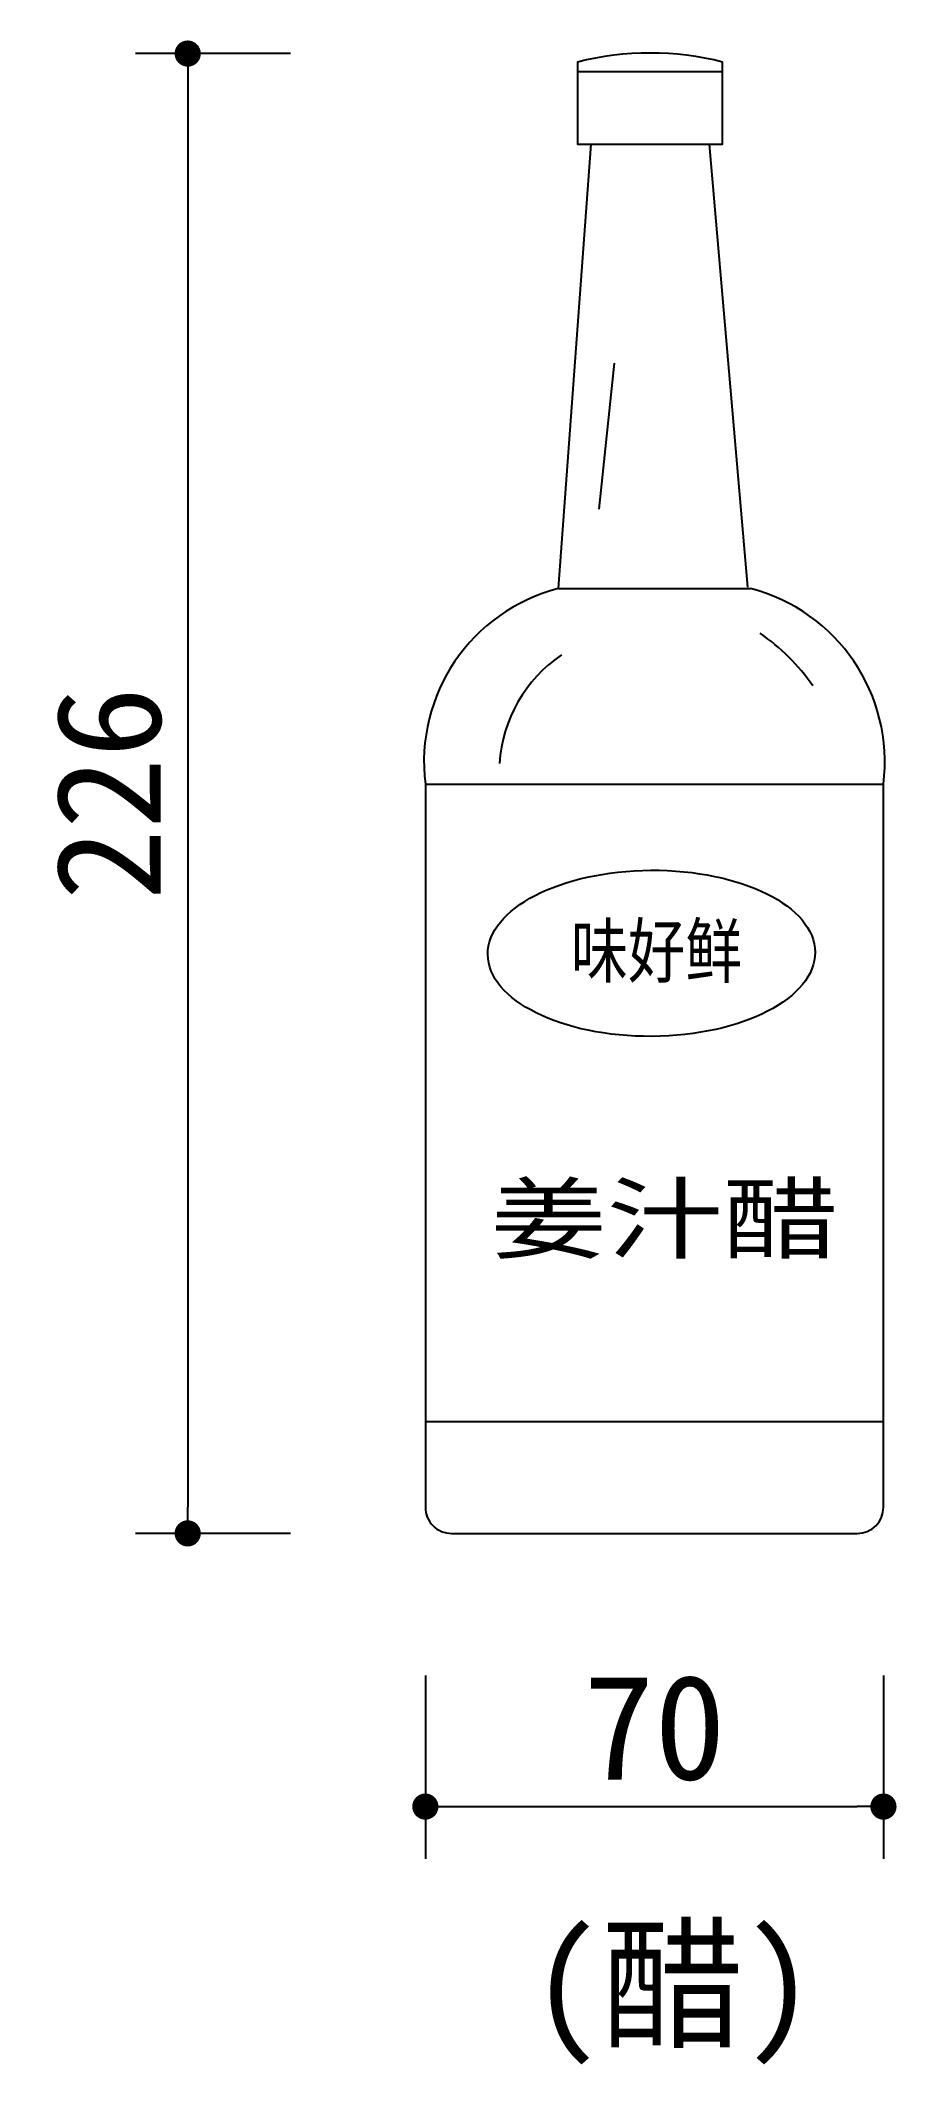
# Model space of a CAD drawing. Extents: x 1335 to 1466, y 1060 to 1369.
import ezdxf
from ezdxf.enums import TextEntityAlignment as Align

# ---------------------------------------------------------------- set-up
doc = ezdxf.new("R2010")
doc.units = 0
doc.header["$MEASUREMENT"] = 0
doc.layers.get('0').update_dxf_attribs({"linetype": 'CONTINUOUS'})
doc.layers.get('DEFPOINTS').update_dxf_attribs({"linetype": 'CONTINUOUS'})
for name, color, linetype in [('3', 3, 'CONTINUOUS'), ('7', 7, 'CONTINUOUS'), ('DIM', 3, 'CONTINUOUS'), ('TEXT', 3, 'CONTINUOUS')]:
    doc.layers.add(name, color=color, linetype=linetype)
doc.styles.add('HZ', font='simfang.ttf')
doc.styles.add('STYLE2', font='simhei.ttf')
doc.dimstyles.new('BOOK', dxfattribs={"dimscale": 8, "dimtxt": 2, "dimasz": 0.5, "dimexe": 1, "dimexo": 1, "dimgap": 0.5, "dimtad": 1, "dimdec": 0, "dimtxsty": 'HZ', "dimblk1": 'DOT', "dimblk2": 'DOT', "dimsah": 1, "dimcen": 0, "dimazin": 3, "dimtfac": 0.5, "dimtdec": 0, "dimtmove": 0, "dimatfit": 3, "dimtolj": 1, "dimtzin": 0})

# ---------------------------------------------------------------- blocks, each defined once
blk = doc.blocks.new('_DOT')
at = {"color": 0, "linetype": 'BYBLOCK'}
blk.add_line((-0.5, 0), (-1, 0), dxfattribs=at)
at = {"color": 0, "linetype": 'BYBLOCK', "const_width": 0.5}
blk.add_lwpolyline([(-0.25, 0, 1), (0.25, 0, 1)], format="xyb", close=True, dxfattribs=at)
blk = doc.blocks.new('*D0')
at = {"color": 0, "linetype": 'BYBLOCK'}
for p, q in [((2296.97, 1300.74), (2296.97, 1272.74)), ((2366.97, 1300.74), (2366.97, 1272.74)), ((2300.97, 1280.74), (2362.97, 1280.74))]:
    blk.add_line(p, q, dxfattribs=at)
at = {"layer": 'DEFPOINTS', "color": 0, "linetype": 'BYBLOCK'}
for p in [(2296.97, 1308.74), (2366.97, 1308.74), (2366.97, 1280.74)]:
    blk.add_point(p, dxfattribs=at)
at = {"color": 0, "linetype": 'BYBLOCK', "xscale": 4, "yscale": 4, "zscale": 4, "rotation": 180}
blk.add_blockref('_DOT', (2296.97, 1280.74), dxfattribs=at)
at = {"color": 0, "linetype": 'BYBLOCK', "xscale": 4, "yscale": 4, "zscale": 4}
blk.add_blockref('_DOT', (2366.97, 1280.74), dxfattribs=at)
at = {"color": 0, "linetype": 'BYBLOCK', "insert": (2331.97, 1292.74), "char_height": 16, "attachment_point": 5, "style": 'HZ'}
blk.add_mtext('\\A1;70', dxfattribs=at)
blk = doc.blocks.new('*D1')
at = {"color": 0, "linetype": 'BYBLOCK'}
for p, q in [((2276.36, 1548.46), (2252.66, 1548.46)), ((2260.66, 1544.46), (2260.66, 1326.46)), ((2276.36, 1322.46), (2252.66, 1322.46))]:
    blk.add_line(p, q, dxfattribs=at)
at = {"layer": 'DEFPOINTS', "color": 0, "linetype": 'BYBLOCK'}
for p in [(2284.36, 1548.46), (2260.66, 1322.46), (2284.36, 1322.46)]:
    blk.add_point(p, dxfattribs=at)
at = {"color": 0, "linetype": 'BYBLOCK', "xscale": 4, "yscale": 4, "zscale": 4}
for p, rotation in [((2260.66, 1548.46), 90), ((2260.66, 1322.46), 270)]:
    blk.add_blockref('_DOT', p, dxfattribs=dict(at, rotation=rotation))
at = {"color": 0, "linetype": 'BYBLOCK', "insert": (2248.66, 1435.46), "char_height": 16, "attachment_point": 5, "rotation": 90, "style": 'HZ'}
blk.add_mtext('\\A1;226', dxfattribs=at)

msp = doc.modelspace()

# ---------------------------------------------------------------- linework, layer by layer
at = {"layer": '3'}
for p, q in [((1417.09, 1364.45), (1439.25, 1364.45)), ((1422.68, 1319.87), (1420.31, 1297.61))]:
    msp.add_line(p, q, dxfattribs=at)
for centre, radius, start, end in [((1426.73, 1252.35), 32.01, 34.767, 55.2711), ((1426.85, 1257.35), 21.75, 124.1967, 176.2808)]:
    msp.add_arc(centre, radius, start, end, dxfattribs=at)
msp.add_ellipse((1428.37, 1229.76), major_axis=(-25.01, -0.17), ratio=0.507128, dxfattribs=at)
at = {"layer": '7'}
for p, q in [((1419.09, 1353.33), (1437.26, 1353.33)), ((1414.13, 1285.47), (1443.52, 1285.47)), ((1393.82, 1255.59), (1463.82, 1255.59)), ((1393.82, 1158.27), (1463.82, 1158.27))]:
    msp.add_line(p, q, dxfattribs=at)
msp.add_lwpolyline([(1443.12, 1285.67), (1437.26, 1353.33), (1439.25, 1353.33), (1439.25, 1365.87, 0.124787), (1417.09, 1365.87), (1417.09, 1353.33), (1419.09, 1353.33), (1414.13, 1285.47, 0.376698), (1393.82, 1255.59), (1393.82, 1145.17, 0.414214), (1397.82, 1141.17), (1459.82, 1141.17, 0.414214), (1463.82, 1145.17), (1463.82, 1255.59, 0.376698), (1443.52, 1285.47)], format="xyb", dxfattribs=at)

# ---------------------------------------------------------------- texts
at = {"layer": '3', "color": 3, "style": 'STYLE2'}
for s, height, width, p in [('味好鲜', 8, 0.8, (1429.16, 1226.14)), ('姜汁醋', 10, 1.3, (1430.39, 1184.22))]:
    msp.add_text(s, height=height, dxfattribs=dict(at, width=width)).set_placement(p, align=Align.CENTER)
at = {"layer": 'TEXT', "linetype": 'BYBLOCK', "style": 'HZ'}
msp.add_text('(醋)', height=16, dxfattribs=at).set_placement((1409.84, 1064.33))

# ---------------------------------------------------------------- dimensions: what is measured, and where the dimension line sits
at = {"layer": 'DIM'}
dim = msp.add_linear_dim(base=(1357.51, 1141.17), p1=(1381.21, 1367.17), p2=(1381.21, 1141.17), angle=90, dimstyle='BOOK', dxfattribs=at)
dim.commit()
dim.dimension.update_dxf_attribs({"geometry": '*D1', "text_midpoint": (1345.51, 1254.17), "insert": (-903.15, -181.29)})
dim = msp.add_linear_dim(base=(1463.82, 1099.45), p1=(1393.82, 1127.45), p2=(1463.82, 1127.45), dimstyle='BOOK', dxfattribs=at)
dim.commit()
dim.dimension.update_dxf_attribs({"geometry": '*D0', "text_midpoint": (1428.82, 1111.45), "insert": (-903.15, -181.29)})

doc.saveas('drawing.dxf')
